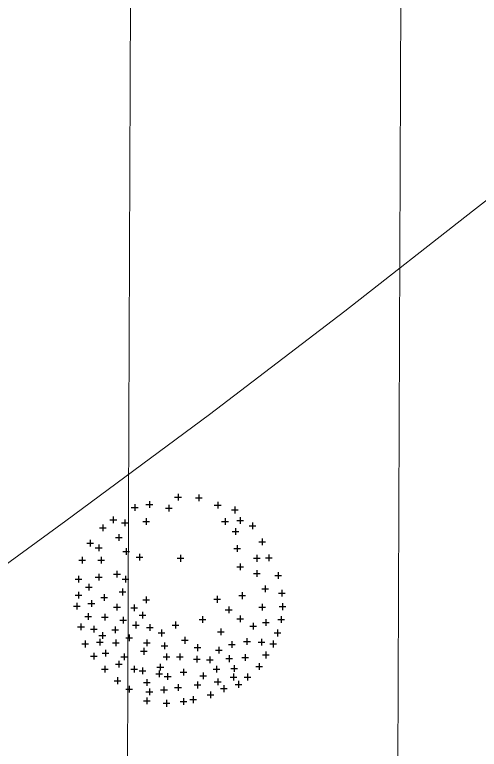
# Model space of a CAD drawing. Header units: inches. Extents: x 203 to 1065, y -1127 to 921.
# Drawn here: x 899.46 to 907.2, y 339.08 to 351.3 of the extents above; entities that cross this region are included whole.
import ezdxf

# ---------------------------------------------------------------- set-up
doc = ezdxf.new("R2010")
doc.units = ezdxf.units.IN
doc.header["$MEASUREMENT"] = 0
for name, color, linetype in [('CURVAS', 32, 'Continuous'), ('P-035', 3, 'Continuous'), ('Vegetación', 102, 'Continuous')]:
    doc.layers.add(name, color=color, linetype=linetype)

# ---------------------------------------------------------------- blocks, each defined once
blk = doc.blocks.new('RB13')
for p, q in [((-0.09496, 0.49383), (-0.09496, 0.46267)), ((0.00127, 0.49667), (0.00127, 0.4655)), ((0.01685, 0.48108), (-0.01432, 0.48108)), ((-0.07937, 0.47825), (-0.11054, 0.47825)), ((-0.18269, 0.45983), (-0.18269, 0.42867)), ((0.13428, 0.46267), (0.13428, 0.4315)), ((0.14987, 0.44708), (0.1187, 0.44708)), ((0.2022, 0.4485), (0.2022, 0.41733)), ((-0.16711, 0.44425), (-0.19827, 0.44425)), ((0.04372, 0.44567), (0.04372, 0.4145)), ((-0.26193, 0.43717), (-0.26193, 0.406)), ((0.21779, 0.43292), (0.18662, 0.43292)), ((0.0593, 0.43008), (0.02814, 0.43008)), ((-0.24635, 0.42158), (-0.27752, 0.42158)), ((0.30126, 0.39183), (0.30126, 0.36066)), ((-0.2874, 0.389), (-0.2874, 0.35783)), ((-0.21665, 0.38333), (-0.21665, 0.35216)), ((0.14843, 0.38333), (0.14843, 0.35216)), ((0.24749, 0.37767), (0.24749, 0.3465)), ((0.31684, 0.37625), (0.28567, 0.37625)), ((-0.27182, 0.37342), (-0.30299, 0.37342)), ((-0.20107, 0.36775), (-0.23223, 0.36775)), ((0.16402, 0.36775), (0.13285, 0.36775)), ((-0.34401, 0.3635), (-0.34401, 0.33233)), ((0.26307, 0.36208), (0.2319, 0.36208)), ((0.34937, 0.355), (0.34937, 0.32383)), ((-0.32842, 0.34791), (-0.35959, 0.34791)), ((-0.26476, 0.338), (-0.26476, 0.30683)), ((0.36495, 0.33941), (0.33379, 0.33941)), ((-0.24918, 0.32241), (-0.28035, 0.32241)), ((0.27579, 0.30966), (0.27579, 0.2785)), ((0.29137, 0.29408), (0.2602, 0.29408)), ((-0.38929, 0.28983), (-0.38929, 0.25866)), ((0.4088, 0.28416), (0.4088, 0.253)), ((-0.3737, 0.27425), (-0.40487, 0.27425)), ((0.42439, 0.26858), (0.39322, 0.26858)), ((-0.27325, 0.25866), (-0.27325, 0.22749)), ((0.36918, 0.2615), (0.36918, 0.23033)), ((0.38476, 0.24591), (0.3536, 0.24591)), ((-0.25767, 0.24308), (-0.28884, 0.24308)), ((0.24183, 0.2445), (0.24183, 0.21333)), ((0.25741, 0.22891), (0.22624, 0.22891)), ((0.17956, 0.21899), (0.17956, 0.18783)), ((-0.42042, 0.21616), (-0.42042, 0.18499)), ((-0.36382, 0.21333), (-0.36382, 0.18216)), ((-0.01005, 0.21333), (-0.01005, 0.18216)), ((0.35786, 0.20483), (0.35786, 0.17366)), ((0.44559, 0.20483), (0.44559, 0.17366)), ((0.19515, 0.20341), (0.16398, 0.20341)), ((-0.40483, 0.20058), (-0.436, 0.20058)), ((-0.34823, 0.19774), (-0.3794, 0.19774)), ((0.00553, 0.19774), (-0.02564, 0.19774)), ((0.37344, 0.18924), (0.34228, 0.18924)), ((0.46118, 0.18924), (0.43001, 0.18924)), ((-0.2874, 0.17366), (-0.2874, 0.14249)), ((-0.27182, 0.15808), (-0.30299, 0.15808)), ((-0.36382, 0.14249), (-0.36382, 0.11133)), ((0.28428, 0.13966), (0.28428, 0.10849)), ((-0.46287, 0.13399), (-0.46287, 0.10282)), ((-0.34823, 0.12691), (-0.3794, 0.12691)), ((0.29986, 0.12408), (0.26869, 0.12408)), ((0.36918, 0.12549), (0.36918, 0.09432)), ((-0.44729, 0.11841), (-0.47845, 0.11841)), ((0.24466, 0.11699), (0.24466, 0.08582)), ((0.46257, 0.11699), (0.46257, 0.08582)), ((0.38476, 0.10991), (0.3536, 0.10991)), ((0.26024, 0.10141), (0.22907, 0.10141)), ((0.47816, 0.10141), (0.44699, 0.10141)), ((0.41446, 0.08016), (0.41446, 0.04899)), ((-0.40344, 0.07166), (-0.40344, 0.04049)), ((0.43005, 0.06457), (0.39888, 0.06457)), ((-0.38785, 0.05607), (-0.41902, 0.05607)), ((0.25881, 0.05749), (0.25881, 0.02632)), ((-0.47985, 0.05182), (-0.47985, 0.02066)), ((0.27439, 0.04191), (0.24322, 0.04191)), ((0.46257, 0.04332), (0.46257, 0.01216)), ((-0.29589, 0.04049), (-0.29589, 0.00932)), ((-0.46427, 0.03624), (-0.49543, 0.03624)), ((0.34371, 0.03199), (0.34371, 0.00082)), ((0.47816, 0.02774), (0.44699, 0.02774)), ((-0.28031, 0.02491), (-0.31148, 0.02491)), ((-0.17986, 0.02349), (-0.17986, -0.00768)), ((0.14843, 0.02066), (0.14843, -0.01051)), ((0.35929, 0.01641), (0.32813, 0.01641)), ((-0.16428, 0.00791), (-0.19544, 0.00791)), ((0.16402, 0.00507), (0.13285, 0.00507)), ((0.40314, 0.00366), (0.40314, -0.02751)), ((0.47106, -0.00768), (0.47106, -0.03885)), ((-0.48268, -0.01051), (-0.48268, -0.04168)), ((-0.38929, -0.01334), (-0.38929, -0.04451)), ((0.28428, -0.01334), (0.28428, -0.04451)), ((0.41873, -0.01193), (0.38756, -0.01193)), ((0.20503, -0.01618), (0.20503, -0.04735)), ((0.48665, -0.02326), (0.45548, -0.02326)), ((-0.4671, -0.02609), (-0.49826, -0.02609)), ((-0.23363, -0.02468), (-0.23363, -0.05585)), ((-0.3737, -0.02893), (-0.40487, -0.02893)), ((0.29986, -0.02893), (0.26869, -0.02893)), ((0.22062, -0.03176), (0.18945, -0.03176)), ((-0.21805, -0.04026), (-0.24922, -0.04026)), ((0.16541, -0.05018), (0.16541, -0.08135)), ((0.41729, -0.05585), (0.41729, -0.08701)), ((0.34088, -0.05868), (0.34088, -0.08985)), ((-0.2874, -0.06718), (-0.2874, -0.09835)), ((0.181, -0.06576), (0.14983, -0.06576)), ((-0.47702, -0.07001), (-0.47702, -0.10118)), ((-0.11194, -0.07001), (-0.11194, -0.10118)), ((0.43288, -0.07143), (0.40171, -0.07143)), ((0.25598, -0.07285), (0.25598, -0.10401)), ((0.35646, -0.07426), (0.3253, -0.07426)), ((-0.40627, -0.08418), (-0.40627, -0.11535)), ((-0.27182, -0.08276), (-0.30299, -0.08276)), ((-0.46144, -0.0856), (-0.4926, -0.0856)), ((-0.09635, -0.0856), (-0.12752, -0.0856)), ((0.27156, -0.08843), (0.24039, -0.08843)), ((0.01259, -0.09551), (0.01259, -0.12668)), ((0.19654, -0.09551), (0.19654, -0.12668)), ((-0.39068, -0.09976), (-0.42185, -0.09976)), ((-0.34684, -0.10118), (-0.34684, -0.13235)), ((0.45125, -0.10401), (0.45125, -0.13518)), ((0.13145, -0.10685), (0.13145, -0.13801)), ((0.02817, -0.1111), (-0.003, -0.1111)), ((0.21213, -0.1111), (0.18096, -0.1111)), ((0.39182, -0.11535), (0.39182, -0.14651)), ((-0.33125, -0.11676), (-0.36242, -0.11676)), ((0.29277, -0.11818), (0.29277, -0.14935)), ((0.14704, -0.12243), (0.11587, -0.12243)), ((0.46684, -0.1196), (0.43567, -0.1196)), ((-0.19684, -0.12668), (-0.19684, -0.15785)), ((-0.46004, -0.13235), (-0.46004, -0.16352)), ((0.07768, -0.13235), (0.07768, -0.16352)), ((0.40741, -0.13093), (0.37624, -0.13093)), ((0.30835, -0.13376), (0.27718, -0.13376)), ((-0.18126, -0.14226), (-0.21242, -0.14226)), ((0.3522, -0.14368), (0.3522, -0.17485)), ((-0.44446, -0.14793), (-0.47562, -0.14793)), ((0.09326, -0.14793), (0.0621, -0.14793)), ((0.22768, -0.15501), (0.22768, -0.18618)), ((0.36778, -0.15926), (0.33662, -0.15926)), ((-0.02986, -0.16635), (-0.02986, -0.19752)), ((-0.31853, -0.17202), (-0.31853, -0.20318)), ((0.24326, -0.1706), (0.21209, -0.1706)), ((-0.38646, -0.17485), (-0.38646, -0.20602)), ((0.36352, -0.17485), (0.36352, -0.20602)), ((0.1456, -0.17768), (0.1456, -0.20885)), ((0.28994, -0.17768), (0.28994, -0.20885)), ((-0.44023, -0.18335), (-0.44023, -0.21452)), ((-0.01428, -0.18193), (-0.04545, -0.18193)), ((0.43144, -0.18335), (0.43144, -0.21452)), ((-0.24778, -0.18618), (-0.24778, -0.21735)), ((-0.37087, -0.19043), (-0.40204, -0.19043)), ((-0.30295, -0.1876), (-0.33412, -0.1876)), ((0.3791, -0.19043), (0.34794, -0.19043)), ((0.06353, -0.19185), (0.06353, -0.22302)), ((0.16119, -0.19327), (0.13002, -0.19327)), ((0.30552, -0.19327), (0.27435, -0.19327)), ((-0.42465, -0.19893), (-0.45581, -0.19893)), ((-0.0893, -0.20035), (-0.0893, -0.23152)), ((0.44703, -0.19893), (0.41586, -0.19893)), ((-0.2322, -0.20177), (-0.26337, -0.20177)), ((0.07911, -0.20743), (0.04795, -0.20743)), ((-0.18835, -0.21168), (-0.18835, -0.24285)), ((-0.07371, -0.21593), (-0.10488, -0.21593)), ((0.15975, -0.21735), (0.15975, -0.24852)), ((-0.17277, -0.22727), (-0.20393, -0.22727)), ((0.33805, -0.22585), (0.33805, -0.25702)), ((-0.40627, -0.23435), (-0.40627, -0.26552)), ((0.17534, -0.23293), (0.14417, -0.23293)), ((0.35363, -0.24143), (0.32247, -0.24143)), ((0.39182, -0.24002), (0.39182, -0.27118)), ((-0.00722, -0.24285), (-0.00722, -0.27402)), ((0.05504, -0.24285), (0.05504, -0.27402)), ((0.25032, -0.24285), (0.25032, -0.27402)), ((-0.31004, -0.24568), (-0.31004, -0.27685)), ((-0.39068, -0.24993), (-0.42185, -0.24993)), ((-0.23646, -0.25135), (-0.23646, -0.28252)), ((-0.08647, -0.25418), (-0.08647, -0.28535)), ((-0.1459, -0.25702), (-0.1459, -0.28818)), ((0.00836, -0.25843), (-0.02281, -0.25843)), ((0.07062, -0.25843), (0.03946, -0.25843)), ((0.2659, -0.25843), (0.23473, -0.25843)), ((0.40741, -0.2556), (0.37624, -0.2556)), ((-0.29446, -0.26127), (-0.32563, -0.26127)), ((-0.22088, -0.26693), (-0.25205, -0.26693)), ((-0.07088, -0.26977), (-0.10205, -0.26977)), ((-0.13031, -0.2726), (-0.16148, -0.2726)), ((0.27579, -0.27685), (0.27579, -0.30802)), ((-0.37514, -0.28818), (-0.37514, -0.31935)), ((0.08334, -0.29102), (0.08334, -0.32219)), ((0.29137, -0.29243), (0.2602, -0.29243)), ((-0.2591, -0.29669), (-0.2591, -0.32785)), ((-0.17703, -0.29952), (-0.17703, -0.33069)), ((0.20503, -0.29952), (0.20503, -0.33069)), ((0.34088, -0.29952), (0.34088, -0.33069)), ((-0.35955, -0.30377), (-0.39072, -0.30377)), ((0.09892, -0.3066), (0.06776, -0.3066)), ((0.16541, -0.30802), (0.16541, -0.33919)), ((-0.24352, -0.31227), (-0.27469, -0.31227)), ((-0.16145, -0.3151), (-0.19261, -0.3151)), ((-0.0242, -0.31369), (-0.0242, -0.34485)), ((0.22062, -0.3151), (0.18945, -0.3151)), ((0.35646, -0.3151), (0.3253, -0.3151)), ((0.089, -0.32219), (0.089, -0.35335)), ((0.181, -0.3236), (0.14983, -0.3236)), ((-0.00862, -0.32927), (-0.03979, -0.32927)), ((-0.11477, -0.33069), (-0.11477, -0.36185)), ((-0.32136, -0.33635), (-0.32136, -0.36752)), ((-0.25627, -0.33635), (-0.25627, -0.36752)), ((0.04938, -0.33352), (0.04938, -0.36469)), ((0.10458, -0.33777), (0.07342, -0.33777)), ((-0.09918, -0.34627), (-0.13035, -0.34627)), ((0.06496, -0.3491), (0.0338, -0.3491)), ((-0.30578, -0.35194), (-0.33695, -0.35194)), ((-0.24069, -0.35194), (-0.27186, -0.35194)), ((0.28145, -0.35335), (0.28145, -0.38452)), ((-0.18269, -0.35902), (-0.18269, -0.39019)), ((0.1456, -0.36185), (0.1456, -0.39302)), ((-0.27891, -0.37035), (-0.27891, -0.40152)), ((0.29703, -0.36894), (0.26586, -0.36894)), ((-0.0893, -0.37319), (-0.0893, -0.40435)), ((-0.16711, -0.3746), (-0.19827, -0.3746)), ((0.16119, -0.37744), (0.13002, -0.37744)), ((-0.26333, -0.38594), (-0.2945, -0.38594)), ((0.00127, -0.38452), (0.00127, -0.41569)), ((-0.21099, -0.39019), (-0.21099, -0.42135)), ((-0.07371, -0.38877), (-0.10488, -0.38877)), ((0.22768, -0.39302), (0.22768, -0.42419)), ((0.06636, -0.39585), (0.06636, -0.42702)), ((0.01685, -0.4001), (-0.01432, -0.4001)), ((0.13428, -0.40435), (0.13428, -0.43552)), ((-0.19541, -0.40577), (-0.22657, -0.40577)), ((0.08194, -0.41144), (0.05078, -0.41144)), ((0.24326, -0.4086), (0.21209, -0.4086)), ((-0.14873, -0.41852), (-0.14873, -0.44969)), ((0.14987, -0.41994), (0.1187, -0.41994)), ((-0.13314, -0.43411), (-0.16431, -0.43411)), ((-0.06949, -0.44119), (-0.06949, -0.47236)), ((0.1456, -0.44686), (0.1456, -0.47802)), ((-0.0242, -0.44969), (-0.0242, -0.48086)), ((-0.0539, -0.45677), (-0.08507, -0.45677)), ((0.05504, -0.45819), (0.05504, -0.48936)), ((0.16119, -0.46244), (0.13002, -0.46244)), ((-0.00862, -0.46527), (-0.03979, -0.46527)), ((0.07062, -0.47377), (0.03946, -0.47377))]:
    blk.add_line(p, q)
blk = doc.blocks.new('52312494')
at = {"xscale": 10, "zscale": 10}
blk.add_blockref('RB13', (0.0764, -0.0469), dxfattribs=at)
blk = doc.blocks.new('ARBOL39')
at = {"xscale": 0.15, "yscale": 1.5, "zscale": 0.15}
blk.add_blockref('52312494', (0, 0), dxfattribs=at)

msp = doc.modelspace()

# ---------------------------------------------------------------- linework, layer by layer
at = {"color": 1, "lineweight": 0}
msp.add_line((901.48, 373.82), (900.853, 210.492), dxfattribs=at)
at = {"color": 3, "lineweight": 13}
msp.add_line((905.353, 210.456), (905.98, 373.819), dxfattribs=at)
at = {"layer": 'CURVAS', "lineweight": 0}
msp.add_lwpolyline([(898.108, 341.275), (900.319, 342.882), (902.708, 344.652), (904.964, 346.37), (907.088, 348.035), (908.973, 349.497), (910.478, 350.561), (911.603, 351.226), (912.457, 351.633)], dxfattribs=at)
at = {"layer": 'P-035', "color": 3, "linetype": 'Continuous', "lineweight": 0}
msp.add_line((905.98, 373.819), (905.353, 210.486), dxfattribs=at)

# ---------------------------------------------------------------- block references
at = {"layer": 'Vegetación', "xscale": -2.39420562439072, "yscale": 2.39420562439072, "zscale": 2.39420562439072}
msp.add_blockref('ARBOL39', (902.217, 341.717), dxfattribs=at)

doc.saveas('drawing.dxf')
